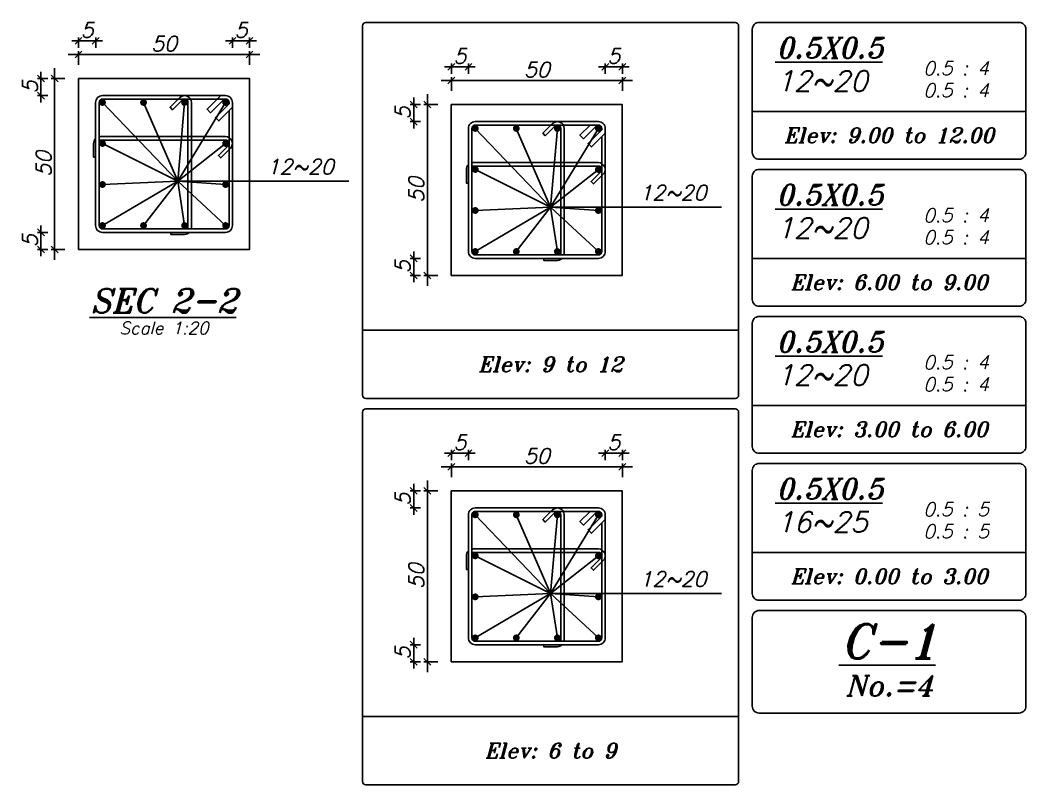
# Model space of a CAD drawing. Extents: x 0 to 308, y -92 to 22.
# Drawn here: x 293.69 to 308.4, y 7.27 to 18.45 of the extents above; entities that cross this region are included whole.
import ezdxf
from ezdxf.enums import TextEntityAlignment as Align

# ---------------------------------------------------------------- set-up
doc = ezdxf.new("R2010")
doc.units = 0
doc.header["$MEASUREMENT"] = 0
doc.header["$PDMODE"] = 33
doc.header["$PDSIZE"] = 0.3
doc.layers.add('SAZE_DRAWINGS', color=7, linetype='Continuous')
doc.styles.add('SAZE_STYLE', font='romansp.shx', dxfattribs={"oblique": 15})
doc.styles.add('SAZE_STYLE1', font='romant.shx', dxfattribs={"oblique": 15})
doc.dimstyles.new('SAZE_DIM_STYLE', dxfattribs={"dimtxt": 0.2, "dimasz": 0.2, "dimexe": 0.1, "dimexo": 0.05, "dimgap": 0.05, "dimtad": 0, "dimzin": 0, "dimdsep": 46, "dimtxsty": 'SAZE_STYLE', "dimcen": 0.09, "dimclrd": 2, "dimclre": 2, "dimclrt": 3, "dimadec": 0, "dimazin": 0, "dimtfac": 1, "dimtdec": 4, "dimtix": 1, "dimtmove": 1, "dimatfit": 3, "dimfxl": 1, "dimtolj": 1, "dimtzin": 0, "dimarcsym": 0})

# ---------------------------------------------------------------- blocks, each defined once
blk = doc.blocks.new('_Oblique')
at = {"color": 0, "linetype": 'ByBlock', "lineweight": -2}
blk.add_line((-0.5, -0.5), (0.5, 0.5), dxfattribs=at)
blk = doc.blocks.new('*D52')
at = {"layer": 'Defpoints', "color": 0, "transparency": 16777216}
for p in [(294.799, 18.148), (294.549, 18.048), (294.799, 18.048)]:
    blk.add_point(p, dxfattribs=at)
at = {"layer": 'SAZE_DRAWINGS', "color": 2, "lineweight": -2, "transparency": 16777216}
for p, q in [((294.549, 18.148), (294.449, 18.148)), ((294.549, 18.048), (294.549, 18.198)), ((294.549, 18.148), (294.799, 18.148)), ((294.799, 18.048), (294.799, 18.198)), ((294.799, 18.148), (294.899, 18.148))]:
    blk.add_line(p, q, dxfattribs=at)
at = {"layer": 'SAZE_DRAWINGS', "color": 2, "lineweight": -2, "transparency": 16777216, "xscale": 0.1, "yscale": 0.1, "zscale": 0.1}
blk.add_blockref('_Oblique', (294.549, 18.148), dxfattribs=at)
at = {"layer": 'SAZE_DRAWINGS', "color": 2, "lineweight": -2, "transparency": 16777216, "xscale": 0.1, "yscale": 0.1, "zscale": 0.1, "rotation": 180}
blk.add_blockref('_Oblique', (294.799, 18.148), dxfattribs=at)
at = {"layer": 'SAZE_DRAWINGS', "color": 3, "transparency": 16777216, "insert": (294.674, 18.308), "char_height": 0.22, "attachment_point": 5, "style": 'SAZE_STYLE'}
blk.add_mtext('\\A1;5', dxfattribs=at)
blk = doc.blocks.new('*D53')
at = {"layer": 'Defpoints', "color": 0, "transparency": 16777216}
for p in [(297.049, 17.948), (294.549, 17.798), (297.049, 17.798)]:
    blk.add_point(p, dxfattribs=at)
at = {"layer": 'SAZE_DRAWINGS', "color": 2, "lineweight": -2, "transparency": 16777216}
for p, q in [((294.399, 17.948), (297.199, 17.948)), ((294.549, 17.798), (294.549, 17.998)), ((297.049, 17.798), (297.049, 17.998))]:
    blk.add_line(p, q, dxfattribs=at)
at = {"layer": 'SAZE_DRAWINGS', "color": 2, "lineweight": -2, "transparency": 16777216, "xscale": 0.1, "yscale": 0.1, "zscale": 0.1, "rotation": 180}
blk.add_blockref('_Oblique', (294.549, 17.948), dxfattribs=at)
at = {"layer": 'SAZE_DRAWINGS', "color": 2, "lineweight": -2, "transparency": 16777216, "xscale": 0.1, "yscale": 0.1, "zscale": 0.1}
blk.add_blockref('_Oblique', (297.049, 17.948), dxfattribs=at)
at = {"layer": 'SAZE_DRAWINGS', "color": 3, "transparency": 16777216, "insert": (295.799, 18.108), "char_height": 0.22, "attachment_point": 5, "style": 'SAZE_STYLE'}
blk.add_mtext('\\A1;50', dxfattribs=at)
blk = doc.blocks.new('*D54')
at = {"layer": 'Defpoints', "color": 0, "transparency": 16777216}
for p in [(296.799, 18.148), (296.799, 18.048), (297.049, 18.048)]:
    blk.add_point(p, dxfattribs=at)
at = {"layer": 'SAZE_DRAWINGS', "color": 2, "lineweight": -2, "transparency": 16777216}
for p, q in [((296.799, 18.148), (296.699, 18.148)), ((296.799, 18.048), (296.799, 18.198)), ((297.049, 18.148), (296.799, 18.148)), ((297.049, 18.048), (297.049, 18.198)), ((297.049, 18.148), (297.149, 18.148))]:
    blk.add_line(p, q, dxfattribs=at)
at = {"layer": 'SAZE_DRAWINGS', "color": 2, "lineweight": -2, "transparency": 16777216, "xscale": 0.1, "yscale": 0.1, "zscale": 0.1}
blk.add_blockref('_Oblique', (296.799, 18.148), dxfattribs=at)
at = {"layer": 'SAZE_DRAWINGS', "color": 2, "lineweight": -2, "transparency": 16777216, "xscale": 0.1, "yscale": 0.1, "zscale": 0.1, "rotation": 180}
blk.add_blockref('_Oblique', (297.049, 18.148), dxfattribs=at)
at = {"layer": 'SAZE_DRAWINGS', "color": 3, "transparency": 16777216, "insert": (296.924, 18.308), "char_height": 0.22, "attachment_point": 5, "style": 'SAZE_STYLE'}
blk.add_mtext('\\A1;5', dxfattribs=at)
blk = doc.blocks.new('*D55')
at = {"layer": 'Defpoints', "color": 0, "transparency": 16777216}
for p in [(293.999, 15.348), (294.099, 15.348), (294.099, 15.098)]:
    blk.add_point(p, dxfattribs=at)
at = {"layer": 'SAZE_DRAWINGS', "color": 2, "lineweight": -2, "transparency": 16777216}
for p, q in [((293.999, 15.348), (293.999, 15.448)), ((294.099, 15.348), (293.949, 15.348)), ((293.999, 15.098), (293.999, 15.348)), ((294.099, 15.098), (293.949, 15.098)), ((293.999, 15.098), (293.999, 14.998))]:
    blk.add_line(p, q, dxfattribs=at)
at = {"layer": 'SAZE_DRAWINGS', "color": 2, "lineweight": -2, "transparency": 16777216, "xscale": 0.1, "yscale": 0.1, "zscale": 0.1}
for p, rotation in [((293.999, 15.348), 270), ((293.999, 15.098), 90)]:
    blk.add_blockref('_Oblique', p, dxfattribs=dict(at, rotation=rotation))
at = {"layer": 'SAZE_DRAWINGS', "color": 3, "transparency": 16777216, "insert": (293.839, 15.223), "char_height": 0.22, "attachment_point": 5, "rotation": 90, "style": 'SAZE_STYLE'}
blk.add_mtext('\\A1;5', dxfattribs=at)
blk = doc.blocks.new('*D56')
at = {"layer": 'Defpoints', "color": 0, "transparency": 16777216}
for p in [(294.199, 17.598), (294.349, 17.598), (294.349, 15.098)]:
    blk.add_point(p, dxfattribs=at)
at = {"layer": 'SAZE_DRAWINGS', "color": 2, "lineweight": -2, "transparency": 16777216}
for p, q in [((294.199, 14.948), (294.199, 17.748)), ((294.349, 17.598), (294.149, 17.598)), ((294.349, 15.098), (294.149, 15.098))]:
    blk.add_line(p, q, dxfattribs=at)
at = {"layer": 'SAZE_DRAWINGS', "color": 2, "lineweight": -2, "transparency": 16777216, "xscale": 0.1, "yscale": 0.1, "zscale": 0.1}
for p, rotation in [((294.199, 17.598), 90), ((294.199, 15.098), 270)]:
    blk.add_blockref('_Oblique', p, dxfattribs=dict(at, rotation=rotation))
at = {"layer": 'SAZE_DRAWINGS', "color": 3, "transparency": 16777216, "insert": (294.039, 16.348), "char_height": 0.22, "attachment_point": 5, "rotation": 90, "style": 'SAZE_STYLE'}
blk.add_mtext('\\A1;50', dxfattribs=at)
blk = doc.blocks.new('*D57')
at = {"layer": 'Defpoints', "color": 0, "transparency": 16777216}
for p in [(294.099, 17.598), (293.999, 17.348), (294.099, 17.348)]:
    blk.add_point(p, dxfattribs=at)
at = {"layer": 'SAZE_DRAWINGS', "color": 2, "lineweight": -2, "transparency": 16777216}
for p, q in [((293.999, 17.598), (293.999, 17.698)), ((294.099, 17.598), (293.949, 17.598)), ((293.999, 17.598), (293.999, 17.348)), ((294.099, 17.348), (293.949, 17.348)), ((293.999, 17.348), (293.999, 17.248))]:
    blk.add_line(p, q, dxfattribs=at)
at = {"layer": 'SAZE_DRAWINGS', "color": 2, "lineweight": -2, "transparency": 16777216, "xscale": 0.1, "yscale": 0.1, "zscale": 0.1}
for p, rotation in [((293.999, 17.598), 270), ((293.999, 17.348), 90)]:
    blk.add_blockref('_Oblique', p, dxfattribs=dict(at, rotation=rotation))
at = {"layer": 'SAZE_DRAWINGS', "color": 3, "transparency": 16777216, "insert": (293.839, 17.473), "char_height": 0.22, "attachment_point": 5, "rotation": 90, "style": 'SAZE_STYLE'}
blk.add_mtext('\\A1;5', dxfattribs=at)
blk = doc.blocks.new('*D70')
at = {"layer": 'Defpoints', "color": 0, "transparency": 16777216}
for p in [(300.249, 12.118), (299.999, 12.018), (300.249, 12.018)]:
    blk.add_point(p, dxfattribs=at)
at = {"layer": 'SAZE_DRAWINGS', "color": 2, "lineweight": -2, "transparency": 16777216}
for p, q in [((299.999, 12.118), (299.899, 12.118)), ((299.999, 12.018), (299.999, 12.168)), ((299.999, 12.118), (300.249, 12.118)), ((300.249, 12.018), (300.249, 12.168)), ((300.249, 12.118), (300.349, 12.118))]:
    blk.add_line(p, q, dxfattribs=at)
at = {"layer": 'SAZE_DRAWINGS', "color": 2, "lineweight": -2, "transparency": 16777216, "xscale": 0.1, "yscale": 0.1, "zscale": 0.1}
blk.add_blockref('_Oblique', (299.999, 12.118), dxfattribs=at)
at = {"layer": 'SAZE_DRAWINGS', "color": 2, "lineweight": -2, "transparency": 16777216, "xscale": 0.1, "yscale": 0.1, "zscale": 0.1, "rotation": 180}
blk.add_blockref('_Oblique', (300.249, 12.118), dxfattribs=at)
at = {"layer": 'SAZE_DRAWINGS', "color": 3, "transparency": 16777216, "insert": (300.124, 12.278), "char_height": 0.22, "attachment_point": 5, "style": 'SAZE_STYLE'}
blk.add_mtext('\\A1;5', dxfattribs=at)
blk = doc.blocks.new('*D71')
at = {"layer": 'Defpoints', "color": 0, "transparency": 16777216}
for p in [(302.499, 11.918), (299.999, 11.768), (302.499, 11.768)]:
    blk.add_point(p, dxfattribs=at)
at = {"layer": 'SAZE_DRAWINGS', "color": 2, "lineweight": -2, "transparency": 16777216}
for p, q in [((299.849, 11.918), (302.649, 11.918)), ((299.999, 11.768), (299.999, 11.968)), ((302.499, 11.768), (302.499, 11.968))]:
    blk.add_line(p, q, dxfattribs=at)
at = {"layer": 'SAZE_DRAWINGS', "color": 2, "lineweight": -2, "transparency": 16777216, "xscale": 0.1, "yscale": 0.1, "zscale": 0.1, "rotation": 180}
blk.add_blockref('_Oblique', (299.999, 11.918), dxfattribs=at)
at = {"layer": 'SAZE_DRAWINGS', "color": 2, "lineweight": -2, "transparency": 16777216, "xscale": 0.1, "yscale": 0.1, "zscale": 0.1}
blk.add_blockref('_Oblique', (302.499, 11.918), dxfattribs=at)
at = {"layer": 'SAZE_DRAWINGS', "color": 3, "transparency": 16777216, "insert": (301.249, 12.078), "char_height": 0.22, "attachment_point": 5, "style": 'SAZE_STYLE'}
blk.add_mtext('\\A1;50', dxfattribs=at)
blk = doc.blocks.new('*D72')
at = {"layer": 'Defpoints', "color": 0, "transparency": 16777216}
for p in [(302.249, 12.118), (302.249, 12.018), (302.499, 12.018)]:
    blk.add_point(p, dxfattribs=at)
at = {"layer": 'SAZE_DRAWINGS', "color": 2, "lineweight": -2, "transparency": 16777216}
for p, q in [((302.249, 12.118), (302.149, 12.118)), ((302.249, 12.018), (302.249, 12.168)), ((302.499, 12.118), (302.249, 12.118)), ((302.499, 12.018), (302.499, 12.168)), ((302.499, 12.118), (302.599, 12.118))]:
    blk.add_line(p, q, dxfattribs=at)
at = {"layer": 'SAZE_DRAWINGS', "color": 2, "lineweight": -2, "transparency": 16777216, "xscale": 0.1, "yscale": 0.1, "zscale": 0.1}
blk.add_blockref('_Oblique', (302.249, 12.118), dxfattribs=at)
at = {"layer": 'SAZE_DRAWINGS', "color": 2, "lineweight": -2, "transparency": 16777216, "xscale": 0.1, "yscale": 0.1, "zscale": 0.1, "rotation": 180}
blk.add_blockref('_Oblique', (302.499, 12.118), dxfattribs=at)
at = {"layer": 'SAZE_DRAWINGS', "color": 3, "transparency": 16777216, "insert": (302.374, 12.278), "char_height": 0.22, "attachment_point": 5, "style": 'SAZE_STYLE'}
blk.add_mtext('\\A1;5', dxfattribs=at)
blk = doc.blocks.new('*D73')
at = {"layer": 'Defpoints', "color": 0, "transparency": 16777216}
for p in [(299.449, 9.318), (299.549, 9.318), (299.549, 9.068)]:
    blk.add_point(p, dxfattribs=at)
at = {"layer": 'SAZE_DRAWINGS', "color": 2, "lineweight": -2, "transparency": 16777216}
for p, q in [((299.449, 9.318), (299.449, 9.418)), ((299.549, 9.318), (299.399, 9.318)), ((299.449, 9.068), (299.449, 9.318)), ((299.549, 9.068), (299.399, 9.068)), ((299.449, 9.068), (299.449, 8.968))]:
    blk.add_line(p, q, dxfattribs=at)
at = {"layer": 'SAZE_DRAWINGS', "color": 2, "lineweight": -2, "transparency": 16777216, "xscale": 0.1, "yscale": 0.1, "zscale": 0.1}
for p, rotation in [((299.449, 9.318), 270), ((299.449, 9.068), 90)]:
    blk.add_blockref('_Oblique', p, dxfattribs=dict(at, rotation=rotation))
at = {"layer": 'SAZE_DRAWINGS', "color": 3, "transparency": 16777216, "insert": (299.289, 9.193), "char_height": 0.22, "attachment_point": 5, "rotation": 90, "style": 'SAZE_STYLE'}
blk.add_mtext('\\A1;5', dxfattribs=at)
blk = doc.blocks.new('*D74')
at = {"layer": 'Defpoints', "color": 0, "transparency": 16777216}
for p in [(299.649, 11.568), (299.799, 11.568), (299.799, 9.068)]:
    blk.add_point(p, dxfattribs=at)
at = {"layer": 'SAZE_DRAWINGS', "color": 2, "lineweight": -2, "transparency": 16777216}
for p, q in [((299.649, 8.918), (299.649, 11.718)), ((299.799, 11.568), (299.599, 11.568)), ((299.799, 9.068), (299.599, 9.068))]:
    blk.add_line(p, q, dxfattribs=at)
at = {"layer": 'SAZE_DRAWINGS', "color": 2, "lineweight": -2, "transparency": 16777216, "xscale": 0.1, "yscale": 0.1, "zscale": 0.1}
for p, rotation in [((299.649, 11.568), 90), ((299.649, 9.068), 270)]:
    blk.add_blockref('_Oblique', p, dxfattribs=dict(at, rotation=rotation))
at = {"layer": 'SAZE_DRAWINGS', "color": 3, "transparency": 16777216, "insert": (299.489, 10.318), "char_height": 0.22, "attachment_point": 5, "rotation": 90, "style": 'SAZE_STYLE'}
blk.add_mtext('\\A1;50', dxfattribs=at)
blk = doc.blocks.new('*D75')
at = {"layer": 'Defpoints', "color": 0, "transparency": 16777216}
for p in [(299.549, 11.568), (299.449, 11.318), (299.549, 11.318)]:
    blk.add_point(p, dxfattribs=at)
at = {"layer": 'SAZE_DRAWINGS', "color": 2, "lineweight": -2, "transparency": 16777216}
for p, q in [((299.449, 11.568), (299.449, 11.668)), ((299.549, 11.568), (299.399, 11.568)), ((299.449, 11.568), (299.449, 11.318)), ((299.549, 11.318), (299.399, 11.318)), ((299.449, 11.318), (299.449, 11.218))]:
    blk.add_line(p, q, dxfattribs=at)
at = {"layer": 'SAZE_DRAWINGS', "color": 2, "lineweight": -2, "transparency": 16777216, "xscale": 0.1, "yscale": 0.1, "zscale": 0.1}
for p, rotation in [((299.449, 11.568), 270), ((299.449, 11.318), 90)]:
    blk.add_blockref('_Oblique', p, dxfattribs=dict(at, rotation=rotation))
at = {"layer": 'SAZE_DRAWINGS', "color": 3, "transparency": 16777216, "insert": (299.289, 11.443), "char_height": 0.22, "attachment_point": 5, "rotation": 90, "style": 'SAZE_STYLE'}
blk.add_mtext('\\A1;5', dxfattribs=at)
blk = doc.blocks.new('*D76')
at = {"layer": 'Defpoints', "color": 0, "transparency": 16777216}
for p in [(299.999, 17.668), (300.249, 17.768), (300.249, 17.668)]:
    blk.add_point(p, dxfattribs=at)
at = {"layer": 'SAZE_DRAWINGS', "color": 2, "lineweight": -2, "transparency": 16777216}
for p, q in [((299.999, 17.668), (299.999, 17.818)), ((300.249, 17.668), (300.249, 17.818)), ((299.999, 17.768), (299.899, 17.768)), ((299.999, 17.768), (300.249, 17.768)), ((300.249, 17.768), (300.349, 17.768))]:
    blk.add_line(p, q, dxfattribs=at)
at = {"layer": 'SAZE_DRAWINGS', "color": 2, "lineweight": -2, "transparency": 16777216, "xscale": 0.1, "yscale": 0.1, "zscale": 0.1}
blk.add_blockref('_Oblique', (299.999, 17.768), dxfattribs=at)
at = {"layer": 'SAZE_DRAWINGS', "color": 2, "lineweight": -2, "transparency": 16777216, "xscale": 0.1, "yscale": 0.1, "zscale": 0.1, "rotation": 180}
blk.add_blockref('_Oblique', (300.249, 17.768), dxfattribs=at)
at = {"layer": 'SAZE_DRAWINGS', "color": 3, "transparency": 16777216, "insert": (300.124, 17.928), "char_height": 0.22, "attachment_point": 5, "style": 'SAZE_STYLE'}
blk.add_mtext('\\A1;5', dxfattribs=at)
blk = doc.blocks.new('*D77')
at = {"layer": 'Defpoints', "color": 0, "transparency": 16777216}
for p in [(302.499, 17.568), (299.999, 17.418), (302.499, 17.418)]:
    blk.add_point(p, dxfattribs=at)
at = {"layer": 'SAZE_DRAWINGS', "color": 2, "lineweight": -2, "transparency": 16777216}
for p, q in [((299.849, 17.568), (302.649, 17.568)), ((299.999, 17.418), (299.999, 17.618)), ((302.499, 17.418), (302.499, 17.618))]:
    blk.add_line(p, q, dxfattribs=at)
at = {"layer": 'SAZE_DRAWINGS', "color": 2, "lineweight": -2, "transparency": 16777216, "xscale": 0.1, "yscale": 0.1, "zscale": 0.1, "rotation": 180}
blk.add_blockref('_Oblique', (299.999, 17.568), dxfattribs=at)
at = {"layer": 'SAZE_DRAWINGS', "color": 2, "lineweight": -2, "transparency": 16777216, "xscale": 0.1, "yscale": 0.1, "zscale": 0.1}
blk.add_blockref('_Oblique', (302.499, 17.568), dxfattribs=at)
at = {"layer": 'SAZE_DRAWINGS', "color": 3, "transparency": 16777216, "insert": (301.249, 17.728), "char_height": 0.22, "attachment_point": 5, "style": 'SAZE_STYLE'}
blk.add_mtext('\\A1;50', dxfattribs=at)
blk = doc.blocks.new('*D78')
at = {"layer": 'Defpoints', "color": 0, "transparency": 16777216}
for p in [(302.249, 17.768), (302.249, 17.668), (302.499, 17.668)]:
    blk.add_point(p, dxfattribs=at)
at = {"layer": 'SAZE_DRAWINGS', "color": 2, "lineweight": -2, "transparency": 16777216}
for p, q in [((302.249, 17.668), (302.249, 17.818)), ((302.499, 17.668), (302.499, 17.818)), ((302.249, 17.768), (302.149, 17.768)), ((302.499, 17.768), (302.249, 17.768)), ((302.499, 17.768), (302.599, 17.768))]:
    blk.add_line(p, q, dxfattribs=at)
at = {"layer": 'SAZE_DRAWINGS', "color": 2, "lineweight": -2, "transparency": 16777216, "xscale": 0.1, "yscale": 0.1, "zscale": 0.1}
blk.add_blockref('_Oblique', (302.249, 17.768), dxfattribs=at)
at = {"layer": 'SAZE_DRAWINGS', "color": 2, "lineweight": -2, "transparency": 16777216, "xscale": 0.1, "yscale": 0.1, "zscale": 0.1, "rotation": 180}
blk.add_blockref('_Oblique', (302.499, 17.768), dxfattribs=at)
at = {"layer": 'SAZE_DRAWINGS', "color": 3, "transparency": 16777216, "insert": (302.374, 17.928), "char_height": 0.22, "attachment_point": 5, "style": 'SAZE_STYLE'}
blk.add_mtext('\\A1;5', dxfattribs=at)
blk = doc.blocks.new('*D79')
at = {"layer": 'Defpoints', "color": 0, "transparency": 16777216}
for p in [(299.449, 14.968), (299.549, 14.968), (299.549, 14.718)]:
    blk.add_point(p, dxfattribs=at)
at = {"layer": 'SAZE_DRAWINGS', "color": 2, "lineweight": -2, "transparency": 16777216}
for p, q in [((299.449, 14.968), (299.449, 15.068)), ((299.549, 14.968), (299.399, 14.968)), ((299.449, 14.718), (299.449, 14.968)), ((299.549, 14.718), (299.399, 14.718)), ((299.449, 14.718), (299.449, 14.618))]:
    blk.add_line(p, q, dxfattribs=at)
at = {"layer": 'SAZE_DRAWINGS', "color": 2, "lineweight": -2, "transparency": 16777216, "xscale": 0.1, "yscale": 0.1, "zscale": 0.1}
for p, rotation in [((299.449, 14.968), 270), ((299.449, 14.718), 90)]:
    blk.add_blockref('_Oblique', p, dxfattribs=dict(at, rotation=rotation))
at = {"layer": 'SAZE_DRAWINGS', "color": 3, "transparency": 16777216, "insert": (299.289, 14.843), "char_height": 0.22, "attachment_point": 5, "rotation": 90, "style": 'SAZE_STYLE'}
blk.add_mtext('\\A1;5', dxfattribs=at)
blk = doc.blocks.new('*D80')
at = {"layer": 'Defpoints', "color": 0, "transparency": 16777216}
for p in [(299.649, 17.218), (299.799, 17.218), (299.799, 14.718)]:
    blk.add_point(p, dxfattribs=at)
at = {"layer": 'SAZE_DRAWINGS', "color": 2, "lineweight": -2, "transparency": 16777216}
for p, q in [((299.649, 14.568), (299.649, 17.368)), ((299.799, 17.218), (299.599, 17.218)), ((299.799, 14.718), (299.599, 14.718))]:
    blk.add_line(p, q, dxfattribs=at)
at = {"layer": 'SAZE_DRAWINGS', "color": 2, "lineweight": -2, "transparency": 16777216, "xscale": 0.1, "yscale": 0.1, "zscale": 0.1}
for p, rotation in [((299.649, 17.218), 90), ((299.649, 14.718), 270)]:
    blk.add_blockref('_Oblique', p, dxfattribs=dict(at, rotation=rotation))
at = {"layer": 'SAZE_DRAWINGS', "color": 3, "transparency": 16777216, "insert": (299.489, 15.968), "char_height": 0.22, "attachment_point": 5, "rotation": 90, "style": 'SAZE_STYLE'}
blk.add_mtext('\\A1;50', dxfattribs=at)
blk = doc.blocks.new('*D81')
at = {"layer": 'Defpoints', "color": 0, "transparency": 16777216}
for p in [(299.549, 17.218), (299.449, 16.968), (299.549, 16.968)]:
    blk.add_point(p, dxfattribs=at)
at = {"layer": 'SAZE_DRAWINGS', "color": 2, "lineweight": -2, "transparency": 16777216}
for p, q in [((299.549, 17.218), (299.399, 17.218)), ((299.449, 17.218), (299.449, 17.318)), ((299.449, 17.218), (299.449, 16.968)), ((299.549, 16.968), (299.399, 16.968)), ((299.449, 16.968), (299.449, 16.868))]:
    blk.add_line(p, q, dxfattribs=at)
at = {"layer": 'SAZE_DRAWINGS', "color": 2, "lineweight": -2, "transparency": 16777216, "xscale": 0.1, "yscale": 0.1, "zscale": 0.1}
for p, rotation in [((299.449, 17.218), 270), ((299.449, 16.968), 90)]:
    blk.add_blockref('_Oblique', p, dxfattribs=dict(at, rotation=rotation))
at = {"layer": 'SAZE_DRAWINGS', "color": 3, "transparency": 16777216, "insert": (299.289, 17.093), "char_height": 0.22, "attachment_point": 5, "rotation": 90, "style": 'SAZE_STYLE'}
blk.add_mtext('\\A1;5', dxfattribs=at)

msp = doc.modelspace()

# ---------------------------------------------------------------- linework, layer by layer
at = {"layer": 'SAZE_DRAWINGS', "color": 2}
for p, q in [((295.9987, 16.0977), (294.8987, 17.2477)), ((295.9987, 16.0977), (295.4987, 17.2477)), ((295.9987, 16.0977), (296.0987, 17.2477)), ((295.9987, 16.0977), (296.6987, 17.2477)), ((301.4487, 15.7177), (300.3487, 16.8677)), ((301.4487, 15.7177), (300.9487, 16.8677)), ((301.4487, 15.7177), (301.5487, 16.8677)), ((301.4487, 15.7177), (302.1487, 16.8677)), ((295.9987, 16.0977), (294.8987, 16.6477)), ((295.9987, 16.0977), (296.6987, 16.6477)), ((301.4487, 15.7177), (300.3487, 16.2677)), ((301.4487, 15.7177), (302.1487, 16.2677)), ((295.9987, 16.0977), (294.8987, 15.4477)), ((295.9987, 16.0977), (294.8987, 16.0477)), ((295.9987, 16.0977), (295.4987, 15.4477)), ((295.9987, 16.0977), (298.4987, 16.0977)), ((295.9987, 16.0977), (296.0987, 15.4477)), ((295.9987, 16.0977), (296.6987, 15.4477)), ((295.9987, 16.0977), (296.6987, 16.0477)), ((301.4487, 15.7177), (300.3487, 15.0677)), ((301.4487, 15.7177), (300.3487, 15.6677)), ((301.4487, 15.7177), (300.9487, 15.0677)), ((301.4487, 15.7177), (303.9487, 15.7177)), ((301.4487, 15.7177), (301.5487, 15.0677)), ((301.4487, 15.7177), (302.1487, 15.0677)), ((301.4487, 15.7177), (302.1487, 15.6677)), ((301.4487, 10.0677), (300.3487, 11.2177)), ((301.4487, 10.0677), (300.9487, 11.2177)), ((301.4487, 10.0677), (301.5487, 11.2177)), ((301.4487, 10.0677), (302.1487, 11.2177)), ((301.4487, 10.0677), (300.3487, 10.6177)), ((301.4487, 10.0677), (302.1487, 10.6177)), ((301.4487, 10.0677), (300.3487, 9.4177)), ((301.4487, 10.0677), (300.3487, 10.0177)), ((301.4487, 10.0677), (300.9487, 9.4177)), ((301.4487, 10.0677), (303.9487, 10.0677)), ((301.4487, 10.0677), (301.5487, 9.4177)), ((301.4487, 10.0677), (302.1487, 9.4177)), ((301.4487, 10.0677), (302.1487, 10.0177))]:
    msp.add_line(p, q, dxfattribs=at)
at = {"layer": 'SAZE_DRAWINGS', "color": 8}
for p, q in [((304.3987, 17.1177), (308.3987, 17.1177)), ((304.3987, 14.9677), (308.3987, 14.9677)), ((298.6987, 13.9177), (304.1987, 13.9177)), ((304.3987, 12.8177), (308.3987, 12.8177)), ((304.3987, 10.6677), (308.3987, 10.6677)), ((298.6987, 8.2677), (304.1987, 8.2677))]:
    msp.add_line(p, q, dxfattribs=at)
for points in [[(298.7487, 12.9177), (304.1487, 12.9177, 0.4142136), (304.1987, 12.9677), (304.1987, 18.3677, 0.4142136), (304.1487, 18.4177), (298.7487, 18.4177, 0.4142136), (298.6987, 18.3677), (298.6987, 12.9677, 0.4142136)], [(304.4987, 16.4177), (308.2987, 16.4177, 0.4142136), (308.3987, 16.5177), (308.3987, 18.3177, 0.4142136), (308.2987, 18.4177), (304.4987, 18.4177, 0.4142136), (304.3987, 18.3177), (304.3987, 16.5177, 0.4142136)], [(304.4987, 14.2677), (308.2987, 14.2677, 0.4142136), (308.3987, 14.3677), (308.3987, 16.1677, 0.4142136), (308.2987, 16.2677), (304.4987, 16.2677, 0.4142136), (304.3987, 16.1677), (304.3987, 14.3677, 0.4142136)], [(304.4987, 12.1177), (308.2987, 12.1177, 0.4142136), (308.3987, 12.2177), (308.3987, 14.0177, 0.4142136), (308.2987, 14.1177), (304.4987, 14.1177, 0.4142136), (304.3987, 14.0177), (304.3987, 12.2177, 0.4142136)], [(298.7487, 7.2677), (304.1487, 7.2677, 0.4142136), (304.1987, 7.3177), (304.1987, 12.7177, 0.4142136), (304.1487, 12.7677), (298.7487, 12.7677, 0.4142136), (298.6987, 12.7177), (298.6987, 7.3177, 0.4142136)], [(304.4987, 9.9677), (308.2987, 9.9677, 0.4142136), (308.3987, 10.0677), (308.3987, 11.8677, 0.4142136), (308.2987, 11.9677), (304.4987, 11.9677, 0.4142136), (304.3987, 11.8677), (304.3987, 10.0677, 0.4142136)]]:
    msp.add_lwpolyline(points, format="xyb", close=True, dxfattribs=at)
at = {"layer": 'SAZE_DRAWINGS', "color": 3}
for points in [[(294.5487, 15.0977), (297.0487, 15.0977), (297.0487, 17.5977), (294.5487, 17.5977)], [(299.9987, 14.7177), (302.4987, 14.7177), (302.4987, 17.2177), (299.9987, 17.2177)], [(299.9987, 9.0677), (302.4987, 9.0677), (302.4987, 11.5677), (299.9987, 11.5677)]]:
    msp.add_lwpolyline(points, close=True, dxfattribs=at)
at = {"layer": 'SAZE_DRAWINGS', "color": 4}
for points in [[(294.8987, 15.3477), (296.6987, 15.3477, 0.4142136), (296.7987, 15.4477), (296.7987, 17.2477, 0.4142136), (296.6987, 17.3477), (294.8987, 17.3477, 0.4142136), (294.7987, 17.2477), (294.7987, 15.4477, 0.4142136)], [(300.3487, 14.9677), (302.1487, 14.9677, 0.4142136), (302.2487, 15.0677), (302.2487, 16.8677, 0.4142136), (302.1487, 16.9677), (300.3487, 16.9677, 0.4142136), (300.2487, 16.8677), (300.2487, 15.0677, 0.4142136)], [(300.3487, 9.3177), (302.1487, 9.3177, 0.4142136), (302.2487, 9.4177), (302.2487, 11.2177, 0.4142136), (302.1487, 11.3177), (300.3487, 11.3177, 0.4142136), (300.2487, 11.2177), (300.2487, 9.4177, 0.4142136)], [(304.4987, 8.3177), (308.2987, 8.3177, 0.4142136), (308.3987, 8.4177), (308.3987, 9.7177, 0.4142136), (308.2987, 9.8177), (304.4987, 9.8177, 0.4142136), (304.3987, 9.7177), (304.3987, 8.4177, 0.4142136)]]:
    msp.add_lwpolyline(points, format="xyb", close=True, dxfattribs=at)
at = {"layer": 'SAZE_DRAWINGS', "color": 6, "const_width": 0.05}
for points in [[(294.8737, 17.2477, 1), (294.9237, 17.2477, 1)], [(295.4737, 17.2477, 1), (295.5237, 17.2477, 1)], [(296.0737, 17.2477, 1), (296.1237, 17.2477, 1)], [(296.6737, 17.2477, 1), (296.7237, 17.2477, 1)], [(300.3237, 16.8677, 1), (300.3737, 16.8677, 1)], [(300.9237, 16.8677, 1), (300.9737, 16.8677, 1)], [(301.5237, 16.8677, 1), (301.5737, 16.8677, 1)], [(302.1237, 16.8677, 1), (302.1737, 16.8677, 1)], [(294.8737, 16.6477, 1), (294.9237, 16.6477, 1)], [(296.6737, 16.6477, 1), (296.7237, 16.6477, 1)], [(300.3237, 16.2677, 1), (300.3737, 16.2677, 1)], [(302.1237, 16.2677, 1), (302.1737, 16.2677, 1)], [(294.8737, 16.0477, 1), (294.9237, 16.0477, 1)], [(296.6737, 16.0477, 1), (296.7237, 16.0477, 1)], [(300.3237, 15.6677, 1), (300.3737, 15.6677, 1)], [(302.1237, 15.6677, 1), (302.1737, 15.6677, 1)], [(294.8737, 15.4477, 1), (294.9237, 15.4477, 1)], [(295.4737, 15.4477, 1), (295.5237, 15.4477, 1)], [(296.0737, 15.4477, 1), (296.1237, 15.4477, 1)], [(296.6737, 15.4477, 1), (296.7237, 15.4477, 1)], [(300.3237, 15.0677, 1), (300.3737, 15.0677, 1)], [(300.9237, 15.0677, 1), (300.9737, 15.0677, 1)], [(301.5237, 15.0677, 1), (301.5737, 15.0677, 1)], [(302.1237, 15.0677, 1), (302.1737, 15.0677, 1)], [(300.3237, 11.2177, 1), (300.3737, 11.2177, 1)], [(300.9237, 11.2177, 1), (300.9737, 11.2177, 1)], [(301.5237, 11.2177, 1), (301.5737, 11.2177, 1)], [(302.1237, 11.2177, 1), (302.1737, 11.2177, 1)], [(300.3237, 10.6177, 1), (300.3737, 10.6177, 1)], [(302.1237, 10.6177, 1), (302.1737, 10.6177, 1)], [(300.3237, 10.0177, 1), (300.3737, 10.0177, 1)], [(302.1237, 10.0177, 1), (302.1737, 10.0177, 1)], [(300.3237, 9.4177, 1), (300.3737, 9.4177, 1)], [(300.9237, 9.4177, 1), (300.9737, 9.4177, 1)], [(301.5237, 9.4177, 1), (301.5737, 9.4177, 1)], [(302.1237, 9.4177, 1), (302.1737, 9.4177, 1)]]:
    msp.add_lwpolyline(points, format="xyb", close=True, dxfattribs=at)
at = {"layer": 'SAZE_DRAWINGS', "color": 4}
for points in [[(296.7487, 17.2277), (296.7487, 17.2477, 0.4142136), (296.6987, 17.2977), (294.8987, 17.2977, 0.4142136), (294.8487, 17.2477), (294.8487, 15.4477, 0.4142136), (294.8987, 15.3977), (296.6987, 15.3977, 0.4142136), (296.7487, 15.4477), (296.7487, 17.1277)], [(296.1445, 15.3977, 0.1032437), (296.1487, 15.4177), (296.1487, 17.2477, 0.6681786), (296.0633, 17.283), (295.9219, 17.1416), (295.8866, 17.177), (296.028, 17.3184, -0.6681786), (296.1987, 17.2477), (296.1987, 15.4177, -0.050382), (296.1967, 15.3977)], [(302.1987, 16.8477), (302.1987, 16.8677, 0.4142136), (302.1487, 16.9177), (300.3487, 16.9177, 0.4142136), (300.2987, 16.8677), (300.2987, 15.0677, 0.4142136), (300.3487, 15.0177), (302.1487, 15.0177, 0.4142136), (302.1987, 15.0677), (302.1987, 16.7477)], [(301.5945, 15.0177, 0.1032437), (301.5987, 15.0377), (301.5987, 16.8677, 0.6681786), (301.5133, 16.903), (301.3719, 16.7616), (301.3366, 16.797), (301.478, 16.9384, -0.6681786), (301.6487, 16.8677), (301.6487, 15.0377, -0.050382), (301.6467, 15.0177)], [(294.7987, 16.7191, 0.2015128), (294.7687, 16.6477), (294.7687, 16.4477), (294.7987, 16.4477)], [(294.8487, 16.6935, -0.1032437), (294.8687, 16.6977), (296.6987, 16.6977, -0.6681786), (296.734, 16.6123), (296.5926, 16.4709), (296.628, 16.4355), (296.7694, 16.577, 0.6681786), (296.6987, 16.7477), (294.8687, 16.7477, 0.050382), (294.8487, 16.7457)], [(300.2487, 16.3391, 0.2015128), (300.2187, 16.2677), (300.2187, 16.0677), (300.2487, 16.0677)], [(300.2987, 16.3135, -0.1032437), (300.3187, 16.3177), (302.1487, 16.3177, -0.6681786), (302.184, 16.2323), (302.0426, 16.0909), (302.078, 16.0555), (302.2194, 16.197, 0.6681786), (302.1487, 16.3677), (300.3187, 16.3677, 0.050382), (300.2987, 16.3657)], [(296.1701, 15.3477, -0.2015128), (296.0987, 15.3177), (295.8987, 15.3177), (295.8987, 15.3477)], [(301.6201, 14.9677, -0.2015128), (301.5487, 14.9377), (301.3487, 14.9377), (301.3487, 14.9677)], [(302.1987, 11.1977), (302.1987, 11.2177, 0.4142136), (302.1487, 11.2677), (300.3487, 11.2677, 0.4142136), (300.2987, 11.2177), (300.2987, 9.4177, 0.4142136), (300.3487, 9.3677), (302.1487, 9.3677, 0.4142136), (302.1987, 9.4177), (302.1987, 11.0977)], [(301.5945, 9.3677, 0.1032437), (301.5987, 9.3877), (301.5987, 11.2177, 0.6681786), (301.5133, 11.253), (301.3719, 11.1116), (301.3366, 11.147), (301.478, 11.2884, -0.6681786), (301.6487, 11.2177), (301.6487, 9.3877, -0.050382), (301.6467, 9.3677)], [(300.2487, 10.6891, 0.2015128), (300.2187, 10.6177), (300.2187, 10.4177), (300.2487, 10.4177)], [(300.2987, 10.6635, -0.1032437), (300.3187, 10.6677), (302.1487, 10.6677, -0.6681786), (302.184, 10.5823), (302.0426, 10.4409), (302.078, 10.4055), (302.2194, 10.547, 0.6681786), (302.1487, 10.7177), (300.3187, 10.7177, 0.050382), (300.2987, 10.7157)], [(301.6201, 9.3177, -0.2015128), (301.5487, 9.2877), (301.3487, 9.2877), (301.3487, 9.3177)]]:
    msp.add_lwpolyline(points, format="xyb", dxfattribs=at)
for points in [[(296.6787, 17.2977), (296.4787, 17.0977), (296.4287, 17.1477), (296.6287, 17.3477)], [(296.7487, 17.2277), (296.5487, 17.0277), (296.5987, 16.9777), (296.7987, 17.1777)], [(302.1287, 16.9177), (301.9287, 16.7177), (301.8787, 16.7677), (302.0287, 16.9177)], [(302.1987, 16.8477), (301.9987, 16.6477), (302.0487, 16.5977), (302.2487, 16.7977)], [(302.1287, 11.2677), (301.9287, 11.0677), (301.8787, 11.1177), (302.0287, 11.2677)], [(302.1987, 11.1977), (301.9987, 10.9977), (302.0487, 10.9477), (302.2487, 11.1477)]]:
    msp.add_lwpolyline(points, dxfattribs=at)

# ---------------------------------------------------------------- texts
at = {"layer": 'SAZE_DRAWINGS', "color": 3, "oblique": 15}
for s, style, p in [('%%u0.5X0.5', 'SAZE_STYLE1', (304.7487, 18.0477)), ('12~20', 'SAZE_STYLE', (304.7487, 17.562)), ('%%u0.5X0.5', 'SAZE_STYLE1', (304.7487, 15.8977)), ('12~20', 'SAZE_STYLE', (304.7487, 15.412)), ('%%u0.5X0.5', 'SAZE_STYLE1', (304.7487, 13.7477)), ('12~20', 'SAZE_STYLE', (304.7487, 13.262)), ('%%u0.5X0.5', 'SAZE_STYLE1', (304.7487, 11.5977)), ('16~25', 'SAZE_STYLE', (304.7487, 11.112))]:
    msp.add_text(s, height=0.3, dxfattribs=dict(at, style=style)).set_placement(p, align=Align.MIDDLE_LEFT)
at = {"layer": 'SAZE_DRAWINGS', "color": 1, "style": 'SAZE_STYLE', "oblique": 15}
for s, p in [('0.5 : 4', (306.8987, 17.7477)), ('0.5 : 4', (306.8987, 17.4239)), ('0.5 : 4', (306.8987, 15.5977)), ('0.5 : 4', (306.8987, 15.2739)), ('0.5 : 4', (306.8987, 13.4477)), ('0.5 : 4', (306.8987, 13.1239)), ('0.5 : 5', (306.8987, 11.2977)), ('0.5 : 5', (306.8987, 10.9739))]:
    msp.add_text(s, height=0.2, dxfattribs=at).set_placement(p, align=Align.MIDDLE_LEFT)
at = {"layer": 'SAZE_DRAWINGS', "color": 2, "style": 'SAZE_STYLE1', "oblique": 15}
for s, height, p in [('Elev: 9.00 to 12.00', 0.22, (306.3987, 16.7677)), ('Elev: 6.00 to 9.00', 0.22, (306.3987, 14.6177)), ('Elev: 9 to 12', 0.22, (301.4487, 13.4177)), ('Elev: 3.00 to 6.00', 0.22, (306.3987, 12.4677)), ('Elev: 0.00 to 3.00', 0.22, (306.3987, 10.3177)), ('No.=4', 0.3, (306.3987, 8.7177)), ('Elev: 6 to 9', 0.22, (301.4487, 7.7677))]:
    msp.add_text(s, height=height, dxfattribs=at).set_placement(p, align=Align.MIDDLE_CENTER)
at = {"layer": 'SAZE_DRAWINGS', "color": 2, "style": 'SAZE_STYLE', "oblique": 15}
for p in [(297.2987, 16.1977), (302.7487, 15.8177), (302.7487, 10.1677)]:
    msp.add_text('12~20', height=0.22, dxfattribs=at).set_placement(p)
at = {"layer": 'SAZE_DRAWINGS', "color": 4, "style": 'SAZE_STYLE1', "oblique": 15}
msp.add_text('%%uSEC 2-2', height=0.35, dxfattribs=at).set_placement((295.7987, 14.3477), align=Align.MIDDLE)
at = {"layer": 'SAZE_DRAWINGS', "color": 2, "style": 'SAZE_STYLE1', "oblique": 15}
msp.add_text('Scale 1:20', height=0.18, dxfattribs=at).set_placement((295.7987, 13.9477), align=Align.MIDDLE)
at = {"layer": 'SAZE_DRAWINGS', "color": 4, "style": 'SAZE_STYLE1', "oblique": 15}
msp.add_text('%%UC-1', height=0.5, dxfattribs=at).set_placement((306.3987, 9.3677), align=Align.MIDDLE_CENTER)

# ---------------------------------------------------------------- dimensions: what is measured, and where the dimension line sits
at = {"layer": 'SAZE_DRAWINGS', "color": 2}
for base, p1, p2, override, picture, middle in [((294.7987, 18.1477), (294.5487, 18.0477), (294.7987, 18.0477), {"dimtxt": 0.22, "dimasz": 0.1, "dimexe": 0.05, "dimexo": 0, "dimgap": 0.05, "dimtad": 1, "dimtoh": 1, "dimdec": 1, "dimlfac": 20, "dimrnd": 5, "dimzin": 8, "dimblk": 'Oblique', "dimdle": 0.15, "dimclrd": 2, "dimclre": 2, "dimclrt": 3}, '*D52', (294.6737, 18.3077)), ((296.7987, 18.1477), (297.0487, 18.0477), (296.7987, 18.0477), {"dimtxt": 0.22, "dimasz": 0.1, "dimexe": 0.05, "dimexo": 0, "dimgap": 0.05, "dimtad": 1, "dimtoh": 1, "dimdec": 1, "dimlfac": 20, "dimrnd": 5, "dimzin": 8, "dimblk": 'Oblique', "dimdle": 0.15, "dimclrd": 2, "dimclre": 2, "dimclrt": 3}, '*D54', (296.9237, 18.3077)), ((297.0487, 17.9477), (294.5487, 17.7977), (297.0487, 17.7977), {"dimtxt": 0.22, "dimasz": 0.1, "dimexe": 0.05, "dimexo": 0, "dimgap": 0.05, "dimtad": 1, "dimtoh": 1, "dimdec": 1, "dimlfac": 20, "dimrnd": 1, "dimzin": 8, "dimblk": 'Oblique', "dimdle": 0.15, "dimclrd": 2, "dimclre": 2, "dimclrt": 3}, '*D53', (295.7987, 18.1077)), ((300.2487, 17.7677), (299.9987, 17.6677), (300.2487, 17.6677), {"dimtxt": 0.22, "dimasz": 0.1, "dimexe": 0.05, "dimexo": 0, "dimgap": 0.05, "dimtad": 1, "dimtoh": 1, "dimdec": 1, "dimlfac": 20, "dimrnd": 5, "dimzin": 8, "dimblk": 'Oblique', "dimdle": 0.15, "dimclrd": 2, "dimclre": 2, "dimclrt": 3}, '*D76', (300.1237, 17.9277)), ((302.2487, 17.7677), (302.4987, 17.6677), (302.2487, 17.6677), {"dimtxt": 0.22, "dimasz": 0.1, "dimexe": 0.05, "dimexo": 0, "dimgap": 0.05, "dimtad": 1, "dimtoh": 1, "dimdec": 1, "dimlfac": 20, "dimrnd": 5, "dimzin": 8, "dimblk": 'Oblique', "dimdle": 0.15, "dimclrd": 2, "dimclre": 2, "dimclrt": 3}, '*D78', (302.3737, 17.9277)), ((302.4987, 17.5677), (299.9987, 17.4177), (302.4987, 17.4177), {"dimtxt": 0.22, "dimasz": 0.1, "dimexe": 0.05, "dimexo": 0, "dimgap": 0.05, "dimtad": 1, "dimtoh": 1, "dimdec": 1, "dimlfac": 20, "dimrnd": 1, "dimzin": 8, "dimblk": 'Oblique', "dimdle": 0.15, "dimclrd": 2, "dimclre": 2, "dimclrt": 3}, '*D77', (301.2487, 17.7277)), ((300.2487, 12.1177), (299.9987, 12.0177), (300.2487, 12.0177), {"dimtxt": 0.22, "dimasz": 0.1, "dimexe": 0.05, "dimexo": 0, "dimgap": 0.05, "dimtad": 1, "dimtoh": 1, "dimdec": 1, "dimlfac": 20, "dimrnd": 5, "dimzin": 8, "dimblk": 'Oblique', "dimdle": 0.15, "dimclrd": 2, "dimclre": 2, "dimclrt": 3}, '*D70', (300.1237, 12.2777)), ((302.2487, 12.1177), (302.4987, 12.0177), (302.2487, 12.0177), {"dimtxt": 0.22, "dimasz": 0.1, "dimexe": 0.05, "dimexo": 0, "dimgap": 0.05, "dimtad": 1, "dimtoh": 1, "dimdec": 1, "dimlfac": 20, "dimrnd": 5, "dimzin": 8, "dimblk": 'Oblique', "dimdle": 0.15, "dimclrd": 2, "dimclre": 2, "dimclrt": 3}, '*D72', (302.3737, 12.2777)), ((302.4987, 11.9177), (299.9987, 11.7677), (302.4987, 11.7677), {"dimtxt": 0.22, "dimasz": 0.1, "dimexe": 0.05, "dimexo": 0, "dimgap": 0.05, "dimtad": 1, "dimtoh": 1, "dimdec": 1, "dimlfac": 20, "dimrnd": 1, "dimzin": 8, "dimblk": 'Oblique', "dimdle": 0.15, "dimclrd": 2, "dimclre": 2, "dimclrt": 3}, '*D71', (301.2487, 12.0777))]:
    dim = msp.add_linear_dim(base=base, p1=p1, p2=p2, dimstyle='SAZE_DIM_STYLE', override=override, dxfattribs=at)
    dim.commit()
    dim.dimension.update_dxf_attribs({"geometry": picture, "text_midpoint": middle})
for base, p1, p2, override, picture, middle in [((293.9987, 17.3477), (294.0987, 17.5977), (294.0987, 17.3477), {"dimtxt": 0.22, "dimasz": 0.1, "dimexe": 0.05, "dimexo": 0, "dimgap": 0.05, "dimtad": 1, "dimtoh": 1, "dimdec": 1, "dimlfac": 20, "dimrnd": 5, "dimzin": 8, "dimblk": 'Oblique', "dimdle": 0.15, "dimclrd": 2, "dimclre": 2, "dimclrt": 3}, '*D57', (293.8387, 17.4727)), ((294.1987, 17.5977), (294.3487, 15.0977), (294.3487, 17.5977), {"dimtxt": 0.22, "dimasz": 0.1, "dimexe": 0.05, "dimexo": 0, "dimgap": 0.05, "dimtad": 1, "dimtoh": 1, "dimdec": 1, "dimlfac": 20, "dimrnd": 1, "dimzin": 8, "dimblk": 'Oblique', "dimdle": 0.15, "dimclrd": 2, "dimclre": 2, "dimclrt": 3}, '*D56', (294.0387, 16.3477)), ((299.6487, 17.2177), (299.7987, 14.7177), (299.7987, 17.2177), {"dimtxt": 0.22, "dimasz": 0.1, "dimexe": 0.05, "dimexo": 0, "dimgap": 0.05, "dimtad": 1, "dimtoh": 1, "dimdec": 1, "dimlfac": 20, "dimrnd": 1, "dimzin": 8, "dimblk": 'Oblique', "dimdle": 0.15, "dimclrd": 2, "dimclre": 2, "dimclrt": 3}, '*D80', (299.4887, 15.9677)), ((299.4487, 16.9677), (299.5487, 17.2177), (299.5487, 16.9677), {"dimtxt": 0.22, "dimasz": 0.1, "dimexe": 0.05, "dimexo": 0, "dimgap": 0.05, "dimtad": 1, "dimtoh": 1, "dimdec": 1, "dimlfac": 20, "dimrnd": 5, "dimzin": 8, "dimblk": 'Oblique', "dimdle": 0.15, "dimclrd": 2, "dimclre": 2, "dimclrt": 3}, '*D81', (299.2887, 17.0927)), ((293.9987, 15.3477), (294.0987, 15.0977), (294.0987, 15.3477), {"dimtxt": 0.22, "dimasz": 0.1, "dimexe": 0.05, "dimexo": 0, "dimgap": 0.05, "dimtad": 1, "dimtoh": 1, "dimdec": 1, "dimlfac": 20, "dimrnd": 5, "dimzin": 8, "dimblk": 'Oblique', "dimdle": 0.15, "dimclrd": 2, "dimclre": 2, "dimclrt": 3}, '*D55', (293.8387, 15.2227)), ((299.4487, 14.9677), (299.5487, 14.7177), (299.5487, 14.9677), {"dimtxt": 0.22, "dimasz": 0.1, "dimexe": 0.05, "dimexo": 0, "dimgap": 0.05, "dimtad": 1, "dimtoh": 1, "dimdec": 1, "dimlfac": 20, "dimrnd": 5, "dimzin": 8, "dimblk": 'Oblique', "dimdle": 0.15, "dimclrd": 2, "dimclre": 2, "dimclrt": 3}, '*D79', (299.2887, 14.8427)), ((299.4487, 11.3177), (299.5487, 11.5677), (299.5487, 11.3177), {"dimtxt": 0.22, "dimasz": 0.1, "dimexe": 0.05, "dimexo": 0, "dimgap": 0.05, "dimtad": 1, "dimtoh": 1, "dimdec": 1, "dimlfac": 20, "dimrnd": 5, "dimzin": 8, "dimblk": 'Oblique', "dimdle": 0.15, "dimclrd": 2, "dimclre": 2, "dimclrt": 3}, '*D75', (299.2887, 11.4427)), ((299.6487, 11.5677), (299.7987, 9.0677), (299.7987, 11.5677), {"dimtxt": 0.22, "dimasz": 0.1, "dimexe": 0.05, "dimexo": 0, "dimgap": 0.05, "dimtad": 1, "dimtoh": 1, "dimdec": 1, "dimlfac": 20, "dimrnd": 1, "dimzin": 8, "dimblk": 'Oblique', "dimdle": 0.15, "dimclrd": 2, "dimclre": 2, "dimclrt": 3}, '*D74', (299.4887, 10.3177)), ((299.4487, 9.3177), (299.5487, 9.0677), (299.5487, 9.3177), {"dimtxt": 0.22, "dimasz": 0.1, "dimexe": 0.05, "dimexo": 0, "dimgap": 0.05, "dimtad": 1, "dimtoh": 1, "dimdec": 1, "dimlfac": 20, "dimrnd": 5, "dimzin": 8, "dimblk": 'Oblique', "dimdle": 0.15, "dimclrd": 2, "dimclre": 2, "dimclrt": 3}, '*D73', (299.2887, 9.1927))]:
    dim = msp.add_linear_dim(base=base, p1=p1, p2=p2, angle=90, dimstyle='SAZE_DIM_STYLE', override=override, dxfattribs=at)
    dim.commit()
    dim.dimension.update_dxf_attribs({"geometry": picture, "text_midpoint": middle})

doc.saveas('drawing.dxf')
